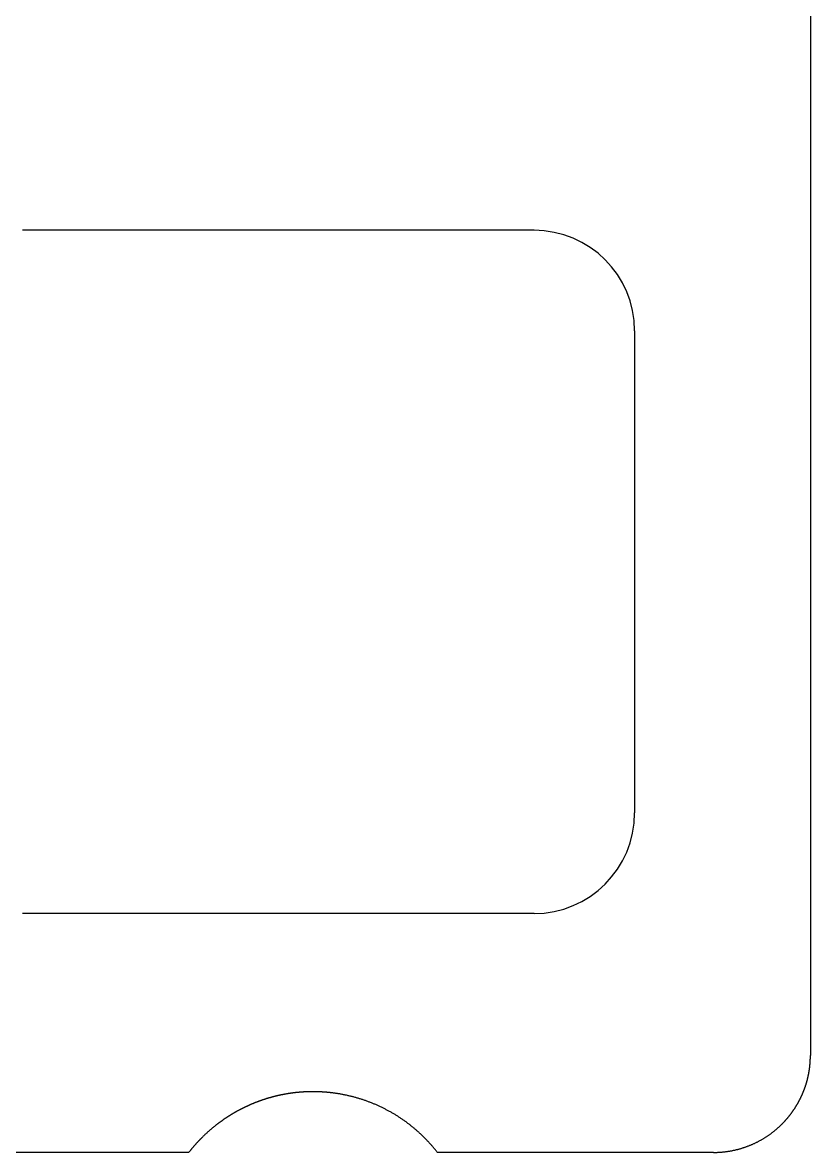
# Model space of a CAD drawing. Header units: millimetres. Extents: x -11 to 340, y -118 to 18.
# Drawn here: x 323.34 to 339.59, y -111.99 to -88.68 of the extents above; entities that cross this region are included whole.
import ezdxf

# ---------------------------------------------------------------- set-up
doc = ezdxf.new("R2010")
doc.units = ezdxf.units.MM
doc.header["$MEASUREMENT"] = 0
doc.layers.add('BLACK', color=7, linetype='CONTINUOUS')

msp = doc.modelspace()

# ---------------------------------------------------------------- linework, layer by layer
at = {"layer": 'BLACK', "linetype": 'Continuous'}
for p, q in [((339.58862, -45.435), (339.58862, -109.9925)), ((323.337501, -92.962502), (323.337501, -92.9625)), ((333.8875, -92.9625), (323.337501, -92.9625)), ((335.962501, -95.0375), (335.962501, -104.9875)), ((333.887501, -107.0625), (323.3375, -107.0625)), ((333.887501, -107.062501), (333.887501, -107.0625)), ((339.587462, -110.061192), (339.587667, -110.054823)), ((339.587667, -110.054823), (339.587853, -110.048448)), ((339.587853, -110.048448), (339.588018, -110.042073)), ((339.588018, -110.042073), (339.588163, -110.035693)), ((339.588163, -110.035693), (339.588288, -110.029314)), ((339.588288, -110.029314), (339.588393, -110.022929)), ((339.588393, -110.022929), (339.588478, -110.016544)), ((339.588478, -110.016544), (339.588544, -110.010155)), ((339.588544, -110.010155), (339.588589, -110.003765)), ((339.588589, -110.003765), (339.588614, -109.997371)), ((339.588614, -109.997371), (339.58862, -109.9925)), ((339.56686, -110.288553), (339.567778, -110.282298)), ((339.567778, -110.282298), (339.568676, -110.276037)), ((339.568676, -110.276037), (339.569555, -110.269775)), ((339.569555, -110.269775), (339.570414, -110.263506)), ((339.570414, -110.263506), (339.571253, -110.257237)), ((339.571253, -110.257237), (339.572073, -110.250961)), ((339.572073, -110.250961), (339.572873, -110.244684)), ((339.572873, -110.244684), (339.573653, -110.238401)), ((339.573653, -110.238401), (339.574414, -110.232116)), ((339.574414, -110.232116), (339.575155, -110.225826)), ((339.575155, -110.225826), (339.575876, -110.219535)), ((339.575876, -110.219535), (339.576577, -110.213238)), ((339.576577, -110.213238), (339.577259, -110.20694)), ((339.577259, -110.20694), (339.57792, -110.200636)), ((339.57792, -110.200636), (339.578562, -110.194331)), ((339.578562, -110.194331), (339.579185, -110.188021)), ((339.579185, -110.188021), (339.579787, -110.181709)), ((339.579787, -110.181709), (339.58037, -110.175392)), ((339.58037, -110.175392), (339.580932, -110.169074)), ((339.580932, -110.169074), (339.581475, -110.162751)), ((339.581475, -110.162751), (339.581999, -110.156427)), ((339.581999, -110.156427), (339.582502, -110.150097)), ((339.582502, -110.150097), (339.582985, -110.143767)), ((339.582985, -110.143767), (339.583449, -110.137431)), ((339.583449, -110.137431), (339.583893, -110.131095)), ((339.583893, -110.131095), (339.584317, -110.124753)), ((339.584317, -110.124753), (339.584721, -110.118411)), ((339.584721, -110.118411), (339.585105, -110.112063)), ((339.585105, -110.112063), (339.585469, -110.105715)), ((339.585469, -110.105715), (339.585814, -110.099362)), ((339.585814, -110.099362), (339.586138, -110.093009)), ((339.586138, -110.093009), (339.586443, -110.08665)), ((339.586443, -110.08665), (339.586728, -110.080291)), ((339.586728, -110.080291), (339.586993, -110.073926)), ((339.586993, -110.073926), (339.587237, -110.067562)), ((339.587237, -110.067562), (339.587462, -110.061192)), ((339.517489, -110.523049), (339.519147, -110.51697)), ((339.519147, -110.51697), (339.520786, -110.510883)), ((339.520786, -110.510883), (339.522405, -110.504792)), ((339.522405, -110.504792), (339.524006, -110.498695)), ((339.524006, -110.498695), (339.525587, -110.492594)), ((339.525587, -110.492594), (339.527149, -110.486485)), ((339.527149, -110.486485), (339.528691, -110.480374)), ((339.528691, -110.480374), (339.530215, -110.474256)), ((339.530215, -110.474256), (339.531718, -110.468134)), ((339.531718, -110.468134), (339.533203, -110.462005)), ((339.533203, -110.462005), (339.534668, -110.455874)), ((339.534668, -110.455874), (339.536114, -110.449735)), ((339.536114, -110.449735), (339.53754, -110.443594)), ((339.53754, -110.443594), (339.538947, -110.437445)), ((339.538947, -110.437445), (339.540334, -110.431294)), ((339.540334, -110.431294), (339.541703, -110.425136)), ((339.541703, -110.425136), (339.543051, -110.418975)), ((339.543051, -110.418975), (339.54438, -110.412808)), ((339.54438, -110.412808), (339.54569, -110.406638)), ((339.54569, -110.406638), (339.54698, -110.400461)), ((339.54698, -110.400461), (339.54825, -110.394281)), ((339.54825, -110.394281), (339.549502, -110.388095)), ((339.549502, -110.388095), (339.550733, -110.381907)), ((339.550733, -110.381907), (339.551945, -110.375712)), ((339.551945, -110.375712), (339.553138, -110.369515)), ((339.553138, -110.369515), (339.554311, -110.363311)), ((339.554311, -110.363311), (339.555464, -110.357105)), ((339.555464, -110.357105), (339.556598, -110.350893)), ((339.556598, -110.350893), (339.557713, -110.344679)), ((339.557713, -110.344679), (339.558808, -110.338458)), ((339.558808, -110.338458), (339.559882, -110.332235)), ((339.559882, -110.332235), (339.560938, -110.326006)), ((339.560938, -110.326006), (339.561974, -110.319775)), ((339.561974, -110.319775), (339.562991, -110.313537)), ((339.562991, -110.313537), (339.563987, -110.307298)), ((339.563987, -110.307298), (339.564964, -110.301053)), ((339.564964, -110.301053), (339.565922, -110.294806)), ((339.565922, -110.294806), (339.56686, -110.288553)), ((329.02605, -110.753815), (329.018019, -110.754571)), ((329.034084, -110.753078), (329.02605, -110.753815)), ((329.04212, -110.752362), (329.034084, -110.753078)), ((329.050159, -110.751666), (329.04212, -110.752362)), ((329.058198, -110.750989), (329.050159, -110.751666)), ((329.066241, -110.750333), (329.058198, -110.750989)), ((329.074285, -110.749696), (329.066241, -110.750333)), ((329.082332, -110.749079), (329.074285, -110.749696)), ((329.09038, -110.748482), (329.082332, -110.749079)), ((329.098431, -110.747905), (329.09038, -110.748482)), ((329.106482, -110.747348), (329.098431, -110.747905)), ((329.114536, -110.746811), (329.106482, -110.747348)), ((329.122591, -110.746294), (329.114536, -110.746811)), ((329.130649, -110.745797), (329.122591, -110.746294)), ((329.138707, -110.745319), (329.130649, -110.745797)), ((329.146767, -110.744862), (329.138707, -110.745319)), ((329.154828, -110.744425), (329.146767, -110.744862)), ((329.162892, -110.744007), (329.154828, -110.744425)), ((329.170956, -110.74361), (329.162892, -110.744007)), ((329.179022, -110.743232), (329.170956, -110.74361)), ((329.187089, -110.742875), (329.179022, -110.743232)), ((329.195157, -110.742537), (329.187089, -110.742875)), ((329.203226, -110.74222), (329.195157, -110.742537)), ((329.211297, -110.741922), (329.203226, -110.74222)), ((329.219368, -110.741644), (329.211297, -110.741922)), ((329.227441, -110.741387), (329.219368, -110.741644)), ((329.235514, -110.741149), (329.227441, -110.741387)), ((329.243589, -110.740931), (329.235514, -110.741149)), ((329.251664, -110.740734), (329.243589, -110.740931)), ((329.259741, -110.740556), (329.251664, -110.740734)), ((329.267817, -110.740398), (329.259741, -110.740556)), ((329.275895, -110.740261), (329.267817, -110.740398)), ((329.283972, -110.740143), (329.275895, -110.740261)), ((329.292051, -110.740045), (329.283972, -110.740143)), ((329.30013, -110.739968), (329.292051, -110.740045)), ((329.30821, -110.73991), (329.30013, -110.739968)), ((329.31629, -110.739872), (329.30821, -110.73991)), ((329.324371, -110.739854), (329.31629, -110.739872)), ((329.332451, -110.739857), (329.324371, -110.739854)), ((329.340532, -110.739879), (329.332451, -110.739857)), ((329.348613, -110.739921), (329.340532, -110.739879)), ((329.356695, -110.739984), (329.348613, -110.739921)), ((329.364776, -110.740066), (329.356695, -110.739984)), ((329.372857, -110.740168), (329.364776, -110.740066)), ((329.380938, -110.740291), (329.372857, -110.740168)), ((329.38902, -110.740433), (329.380938, -110.740291)), ((329.397101, -110.740595), (329.38902, -110.740433)), ((329.405182, -110.740778), (329.397101, -110.740595)), ((329.413262, -110.74098), (329.405182, -110.740778)), ((329.421343, -110.741202), (329.413262, -110.74098)), ((329.429423, -110.741445), (329.421343, -110.741202)), ((329.437503, -110.741707), (329.429423, -110.741445)), ((329.445582, -110.741989), (329.437503, -110.741707)), ((329.453661, -110.742292), (329.445582, -110.741989)), ((329.461738, -110.742614), (329.453661, -110.742292)), ((329.469816, -110.742956), (329.461738, -110.742614)), ((329.477892, -110.743319), (329.469816, -110.742956)), ((329.485969, -110.743701), (329.477892, -110.743319)), ((329.494044, -110.744103), (329.485969, -110.743701)), ((329.502118, -110.744526), (329.494044, -110.744103)), ((329.510191, -110.744968), (329.502118, -110.744526)), ((329.518264, -110.74543), (329.510191, -110.744968)), ((329.526335, -110.745912), (329.518264, -110.74543)), ((329.534406, -110.746415), (329.526335, -110.745912)), ((329.542475, -110.746937), (329.534406, -110.746415)), ((329.550543, -110.747479), (329.542475, -110.746937)), ((329.55861, -110.748041), (329.550543, -110.747479)), ((329.566675, -110.748623), (329.55861, -110.748041)), ((329.574739, -110.749225), (329.566675, -110.748623)), ((329.582802, -110.749847), (329.574739, -110.749225)), ((329.590863, -110.750489), (329.582802, -110.749847)), ((329.598923, -110.751151), (329.590863, -110.750489)), ((329.606981, -110.751833), (329.598923, -110.751151)), ((329.615038, -110.752534), (329.606981, -110.751833)), ((329.623093, -110.753256), (329.615038, -110.752534)), ((329.631146, -110.753998), (329.623093, -110.753256)), ((329.639197, -110.754759), (329.631146, -110.753998)), ((339.437938, -110.755468), (339.440336, -110.749635)), ((339.440336, -110.749635), (339.442715, -110.743796)), ((339.442715, -110.743796), (339.445077, -110.737949)), ((339.445077, -110.737949), (339.447418, -110.732095)), ((339.447418, -110.732095), (339.449742, -110.726233)), ((339.449742, -110.726233), (339.452046, -110.720366)), ((339.452046, -110.720366), (339.454333, -110.714489)), ((339.454333, -110.714489), (339.456599, -110.708608)), ((339.456599, -110.708608), (339.458848, -110.702718)), ((339.458848, -110.702718), (339.461078, -110.696822)), ((339.461078, -110.696822), (339.463289, -110.690918)), ((339.463289, -110.690918), (339.46548, -110.685009)), ((339.46548, -110.685009), (339.467654, -110.679092)), ((339.467654, -110.679092), (339.469808, -110.673169)), ((339.469808, -110.673169), (339.471944, -110.667238)), ((339.471944, -110.667238), (339.47406, -110.661303)), ((339.47406, -110.661303), (339.476158, -110.655358)), ((339.476158, -110.655358), (339.478236, -110.64941)), ((339.478236, -110.64941), (339.480296, -110.643453)), ((339.480296, -110.643453), (339.482337, -110.637491)), ((339.482337, -110.637491), (339.484359, -110.631521)), ((339.484359, -110.631521), (339.486361, -110.625547)), ((339.486361, -110.625547), (339.488346, -110.619565)), ((339.488346, -110.619565), (339.49031, -110.613578)), ((339.49031, -110.613578), (339.492256, -110.607583)), ((339.492256, -110.607583), (339.494182, -110.601584)), ((339.494182, -110.601584), (339.49609, -110.595577)), ((339.49609, -110.595577), (339.497979, -110.589566)), ((339.497979, -110.589566), (339.499848, -110.583547)), ((339.499848, -110.583547), (339.501698, -110.577524)), ((339.501698, -110.577524), (339.50353, -110.571493)), ((339.50353, -110.571493), (339.505341, -110.565459)), ((339.505341, -110.565459), (339.507135, -110.559416)), ((339.507135, -110.559416), (339.508908, -110.55337)), ((339.508908, -110.55337), (339.510663, -110.547316)), ((339.510663, -110.547316), (339.512398, -110.541259)), ((339.512398, -110.541259), (339.514114, -110.535194)), ((339.514114, -110.535194), (339.515811, -110.529125)), ((339.515811, -110.529125), (339.517489, -110.523049)), ((328.084771, -110.987021), (328.077354, -110.990111)), ((328.092193, -110.983949), (328.084771, -110.987021)), ((328.099624, -110.980896), (328.092193, -110.983949)), ((328.107061, -110.977862), (328.099624, -110.980896)), ((328.114508, -110.974846), (328.107061, -110.977862)), ((328.121959, -110.971849), (328.114508, -110.974846)), ((328.129421, -110.96887), (328.121959, -110.971849)), ((328.136887, -110.96591), (328.129421, -110.96887)), ((328.144363, -110.962968), (328.136887, -110.96591)), ((328.151844, -110.960046), (328.144363, -110.962968)), ((328.159334, -110.957141), (328.151844, -110.960046)), ((328.166829, -110.954256), (328.159334, -110.957141)), ((328.174334, -110.951389), (328.166829, -110.954256)), ((328.181844, -110.948542), (328.174334, -110.951389)), ((328.189362, -110.945712), (328.181844, -110.948542)), ((328.196886, -110.942902), (328.189362, -110.945712)), ((328.204419, -110.94011), (328.196886, -110.942902)), ((328.211956, -110.937337), (328.204419, -110.94011)), ((328.219503, -110.934582), (328.211956, -110.937337)), ((328.227054, -110.931847), (328.219503, -110.934582)), ((328.234615, -110.92913), (328.227054, -110.931847)), ((328.24218, -110.926433), (328.234615, -110.92913)), ((328.249754, -110.923753), (328.24218, -110.926433)), ((328.257332, -110.921094), (328.249754, -110.923753)), ((328.264919, -110.918452), (328.257332, -110.921094)), ((328.272511, -110.91583), (328.264919, -110.918452)), ((328.280112, -110.913226), (328.272511, -110.91583)), ((328.287717, -110.910642), (328.280112, -110.913226)), ((328.295331, -110.908076), (328.287717, -110.910642)), ((328.302949, -110.905529), (328.295331, -110.908076)), ((328.310576, -110.903001), (328.302949, -110.905529)), ((328.318207, -110.900492), (328.310576, -110.903001)), ((328.325846, -110.898002), (328.318207, -110.900492)), ((328.33349, -110.895531), (328.325846, -110.898002)), ((328.341142, -110.893079), (328.33349, -110.895531)), ((328.348798, -110.890646), (328.341142, -110.893079)), ((328.356463, -110.888232), (328.348798, -110.890646)), ((328.364131, -110.885838), (328.356463, -110.888232)), ((328.371808, -110.883461), (328.364131, -110.885838)), ((328.379489, -110.881105), (328.371808, -110.883461)), ((328.387178, -110.878767), (328.379489, -110.881105)), ((328.394871, -110.876449), (328.387178, -110.878767)), ((328.402573, -110.874149), (328.394871, -110.876449)), ((328.410278, -110.871869), (328.402573, -110.874149)), ((328.41799, -110.869607), (328.410278, -110.871869)), ((328.425707, -110.867365), (328.41799, -110.869607)), ((328.433432, -110.865142), (328.425707, -110.867365)), ((328.44116, -110.862938), (328.433432, -110.865142)), ((328.448896, -110.860753), (328.44116, -110.862938)), ((328.456636, -110.858588), (328.448896, -110.860753)), ((328.464383, -110.856441), (328.456636, -110.858588)), ((328.472134, -110.854315), (328.464383, -110.856441)), ((328.479893, -110.852206), (328.472134, -110.854315)), ((328.487655, -110.850118), (328.479893, -110.852206)), ((328.495425, -110.848048), (328.487655, -110.850118)), ((328.503198, -110.845998), (328.495425, -110.848048)), ((328.510978, -110.843967), (328.503198, -110.845998)), ((328.518762, -110.841956), (328.510978, -110.843967)), ((328.526553, -110.839963), (328.518762, -110.841956)), ((328.534348, -110.837991), (328.526553, -110.839963)), ((328.542149, -110.836037), (328.534348, -110.837991)), ((328.549954, -110.834103), (328.542149, -110.836037)), ((328.557766, -110.832187), (328.549954, -110.834103)), ((328.565581, -110.830292), (328.557766, -110.832187)), ((328.573403, -110.828416), (328.565581, -110.830292)), ((328.581228, -110.826559), (328.573403, -110.828416)), ((328.58906, -110.824721), (328.581228, -110.826559)), ((328.596895, -110.822903), (328.58906, -110.824721)), ((328.604737, -110.821104), (328.596895, -110.822903)), ((328.612582, -110.819325), (328.604737, -110.821104)), ((328.620433, -110.817565), (328.612582, -110.819325)), ((328.628287, -110.815825), (328.620433, -110.817565)), ((328.636148, -110.814104), (328.628287, -110.815825)), ((328.644011, -110.812403), (328.636148, -110.814104)), ((328.651881, -110.81072), (328.644011, -110.812403)), ((328.659754, -110.809058), (328.651881, -110.81072)), ((328.667633, -110.807415), (328.659754, -110.809058)), ((328.675515, -110.805792), (328.667633, -110.807415)), ((328.683403, -110.804187), (328.675515, -110.805792)), ((328.691293, -110.802603), (328.683403, -110.804187)), ((328.69919, -110.801038), (328.691293, -110.802603)), ((328.707089, -110.799493), (328.69919, -110.801038)), ((328.714994, -110.797967), (328.707089, -110.799493)), ((328.722902, -110.796461), (328.714994, -110.797967)), ((328.730815, -110.794974), (328.722902, -110.796461)), ((328.738731, -110.793507), (328.730815, -110.794974)), ((328.746653, -110.792059), (328.738731, -110.793507)), ((328.754577, -110.790632), (328.746653, -110.792059)), ((328.762506, -110.789223), (328.754577, -110.790632)), ((328.770438, -110.787835), (328.762506, -110.789223)), ((328.778375, -110.786466), (328.770438, -110.787835)), ((328.786315, -110.785117), (328.778375, -110.786466)), ((328.794259, -110.783787), (328.786315, -110.785117)), ((328.802206, -110.782477), (328.794259, -110.783787)), ((328.810158, -110.781186), (328.802206, -110.782477)), ((328.818113, -110.779916), (328.810158, -110.781186)), ((328.826072, -110.778665), (328.818113, -110.779916)), ((328.834033, -110.777434), (328.826072, -110.778665)), ((328.841999, -110.776222), (328.834033, -110.777434)), ((328.849968, -110.77503), (328.841999, -110.776222)), ((328.857941, -110.773858), (328.849968, -110.77503)), ((328.865916, -110.772706), (328.857941, -110.773858)), ((328.873895, -110.771573), (328.865916, -110.772706)), ((328.881877, -110.77046), (328.873895, -110.771573)), ((328.889863, -110.769367), (328.881877, -110.77046)), ((328.89785, -110.768294), (328.889863, -110.769367)), ((328.905843, -110.76724), (328.89785, -110.768294)), ((328.913837, -110.766207), (328.905843, -110.76724)), ((328.921835, -110.765193), (328.913837, -110.766207)), ((328.929834, -110.764198), (328.921835, -110.765193)), ((328.937838, -110.763224), (328.929834, -110.764198)), ((328.945844, -110.762269), (328.937838, -110.763224)), ((328.953854, -110.761335), (328.945844, -110.762269)), ((328.961865, -110.76042), (328.953854, -110.761335)), ((328.96988, -110.759525), (328.961865, -110.76042)), ((328.977896, -110.758649), (328.96988, -110.759525)), ((328.985916, -110.757794), (328.977896, -110.758649)), ((328.993937, -110.756958), (328.985916, -110.757794)), ((329.001962, -110.756143), (328.993937, -110.756958)), ((329.009989, -110.755347), (329.001962, -110.756143)), ((329.018019, -110.754571), (329.009989, -110.755347)), ((329.647247, -110.75554), (329.639197, -110.754759)), ((329.655294, -110.756342), (329.647247, -110.75554)), ((329.66334, -110.757163), (329.655294, -110.756342)), ((329.671384, -110.758004), (329.66334, -110.757163)), ((329.679425, -110.758865), (329.671384, -110.758004)), ((329.687465, -110.759746), (329.679425, -110.758865)), ((329.695502, -110.760647), (329.687465, -110.759746)), ((329.703537, -110.761568), (329.695502, -110.760647)), ((329.711569, -110.762508), (329.703537, -110.761568)), ((329.7196, -110.763469), (329.711569, -110.762508)), ((329.735653, -110.765449), (329.7196, -110.763469)), ((329.751696, -110.767509), (329.735653, -110.765449)), ((329.767729, -110.769648), (329.751696, -110.767509)), ((329.783751, -110.771866), (329.767729, -110.769648)), ((329.799762, -110.774163), (329.783751, -110.771866)), ((329.81576, -110.77654), (329.799762, -110.774163)), ((329.831746, -110.778995), (329.81576, -110.77654)), ((329.84772, -110.78153), (329.831746, -110.778995)), ((329.86368, -110.784144), (329.84772, -110.78153)), ((329.879627, -110.786836), (329.86368, -110.784144)), ((329.89556, -110.789607), (329.879627, -110.786836)), ((329.911478, -110.792457), (329.89556, -110.789607)), ((329.927382, -110.795385), (329.911478, -110.792457)), ((329.94327, -110.798392), (329.927382, -110.795385)), ((329.959142, -110.801477), (329.94327, -110.798392)), ((329.974998, -110.804641), (329.959142, -110.801477)), ((329.990838, -110.807883), (329.974998, -110.804641)), ((330.00666, -110.811203), (329.990838, -110.807883)), ((330.022465, -110.814601), (330.00666, -110.811203)), ((330.038252, -110.818077), (330.022465, -110.814601)), ((330.05402, -110.821631), (330.038252, -110.818077)), ((330.06977, -110.825262), (330.05402, -110.821631)), ((330.085501, -110.828972), (330.06977, -110.825262)), ((330.101211, -110.832758), (330.085501, -110.828972)), ((330.116902, -110.836623), (330.101211, -110.832758)), ((330.132573, -110.840564), (330.116902, -110.836623)), ((330.148222, -110.844583), (330.132573, -110.840564)), ((330.16385, -110.848679), (330.148222, -110.844583)), ((330.179456, -110.852852), (330.16385, -110.848679)), ((330.19504, -110.857102), (330.179456, -110.852852)), ((330.210602, -110.861428), (330.19504, -110.857102)), ((330.226141, -110.865831), (330.210602, -110.861428)), ((330.241656, -110.870311), (330.226141, -110.865831)), ((330.257147, -110.874867), (330.241656, -110.870311)), ((330.272614, -110.879499), (330.257147, -110.874867)), ((330.288057, -110.884207), (330.272614, -110.879499)), ((330.303474, -110.888992), (330.288057, -110.884207)), ((330.318866, -110.893852), (330.303474, -110.888992)), ((330.334233, -110.898788), (330.318866, -110.893852)), ((330.349573, -110.903799), (330.334233, -110.898788)), ((330.364886, -110.908886), (330.349573, -110.903799)), ((330.380172, -110.914048), (330.364886, -110.908886)), ((330.395431, -110.919285), (330.380172, -110.914048)), ((330.410662, -110.924598), (330.395431, -110.919285)), ((330.425865, -110.929985), (330.410662, -110.924598)), ((330.44104, -110.935447), (330.425865, -110.929985)), ((330.456185, -110.940983), (330.44104, -110.935447)), ((330.471301, -110.946594), (330.456185, -110.940983)), ((330.486388, -110.952279), (330.471301, -110.946594)), ((330.501444, -110.958038), (330.486388, -110.952279)), ((330.51647, -110.963872), (330.501444, -110.958038)), ((330.531464, -110.969779), (330.51647, -110.963872)), ((330.546428, -110.975759), (330.531464, -110.969779)), ((330.56136, -110.981813), (330.546428, -110.975759)), ((330.576261, -110.987941), (330.56136, -110.981813)), ((339.323859, -110.987638), (339.327, -110.982152)), ((339.327, -110.982152), (339.330125, -110.976655)), ((339.330125, -110.976655), (339.333231, -110.971151)), ((339.333231, -110.971151), (339.33632, -110.965635)), ((339.33632, -110.965635), (339.339391, -110.960112)), ((339.339391, -110.960112), (339.342444, -110.954578)), ((339.342444, -110.954578), (339.345479, -110.949036)), ((339.345479, -110.949036), (339.348498, -110.943483)), ((339.348498, -110.943483), (339.351497, -110.937923)), ((339.351497, -110.937923), (339.35448, -110.932352)), ((339.35448, -110.932352), (339.357444, -110.926773)), ((339.357444, -110.926773), (339.36039, -110.921185)), ((339.36039, -110.921185), (339.363318, -110.915588)), ((339.363318, -110.915588), (339.366229, -110.909982)), ((339.366229, -110.909982), (339.369122, -110.904368)), ((339.369122, -110.904368), (339.371997, -110.898743)), ((339.371997, -110.898743), (339.374853, -110.893112)), ((339.374853, -110.893112), (339.377692, -110.88747)), ((339.377692, -110.88747), (339.380512, -110.881822)), ((339.380512, -110.881822), (339.383314, -110.876163)), ((339.383314, -110.876163), (339.386098, -110.870497)), ((339.386098, -110.870497), (339.388865, -110.864821)), ((339.388865, -110.864821), (339.391612, -110.859139)), ((339.391612, -110.859139), (339.394342, -110.853446)), ((339.394342, -110.853446), (339.397053, -110.847747)), ((339.397053, -110.847747), (339.399747, -110.842038)), ((339.399747, -110.842038), (339.402421, -110.836323)), ((339.402421, -110.836323), (339.405078, -110.830598)), ((339.405078, -110.830598), (339.407716, -110.824866)), ((339.407716, -110.824866), (339.410336, -110.819125)), ((339.410336, -110.819125), (339.412938, -110.813377)), ((339.412938, -110.813377), (339.415521, -110.80762)), ((339.415521, -110.80762), (339.418086, -110.801857)), ((339.418086, -110.801857), (339.420632, -110.796084)), ((339.420632, -110.796084), (339.42316, -110.790305)), ((339.42316, -110.790305), (339.42567, -110.784517)), ((339.42567, -110.784517), (339.42816, -110.778723)), ((339.42816, -110.778723), (339.430633, -110.77292)), ((339.430633, -110.77292), (339.433086, -110.767111)), ((339.433086, -110.767111), (339.435522, -110.761292)), ((339.435522, -110.761292), (339.437938, -110.755468)), ((327.633633, -111.217342), (327.626756, -111.221572)), ((327.640522, -111.213128), (327.633633, -111.217342)), ((327.647417, -111.208933), (327.640522, -111.213128)), ((327.654324, -111.204755), (327.647417, -111.208933)), ((327.661239, -111.200596), (327.654324, -111.204755)), ((327.668164, -111.196453), (327.661239, -111.200596)), ((327.675097, -111.192329), (327.668164, -111.196453)), ((327.682042, -111.188222), (327.675097, -111.192329)), ((327.688993, -111.184133), (327.682042, -111.188222)), ((327.695956, -111.180062), (327.688993, -111.184133)), ((327.702926, -111.176009), (327.695956, -111.180062)), ((327.709907, -111.171973), (327.702926, -111.176009)), ((327.716895, -111.167956), (327.709907, -111.171973)), ((327.723894, -111.163956), (327.716895, -111.167956)), ((327.730901, -111.159974), (327.723894, -111.163956)), ((327.737918, -111.15601), (327.730901, -111.159974)), ((327.744942, -111.152064), (327.737918, -111.15601)), ((327.751978, -111.148135), (327.744942, -111.152064)), ((327.75902, -111.144226), (327.751978, -111.148135)), ((327.766074, -111.140333), (327.75902, -111.144226)), ((327.773134, -111.136459), (327.766074, -111.140333)), ((327.780205, -111.132602), (327.773134, -111.136459)), ((327.787283, -111.128764), (327.780205, -111.132602)), ((327.794372, -111.124943), (327.787283, -111.128764)), ((327.801467, -111.121141), (327.794372, -111.124943)), ((327.808574, -111.117356), (327.801467, -111.121141)), ((327.815687, -111.11359), (327.808574, -111.117356)), ((327.822811, -111.10984), (327.815687, -111.11359)), ((327.829941, -111.106111), (327.822811, -111.10984)), ((327.837082, -111.102398), (327.829941, -111.106111)), ((327.84423, -111.098704), (327.837082, -111.102398)), ((327.851388, -111.095027), (327.84423, -111.098704)), ((327.858553, -111.09137), (327.851388, -111.095027)), ((327.865729, -111.087729), (327.858553, -111.09137)), ((327.87291, -111.084108), (327.865729, -111.087729)), ((327.880103, -111.080503), (327.87291, -111.084108)), ((327.887301, -111.076918), (327.880103, -111.080503)), ((327.894511, -111.07335), (327.887301, -111.076918)), ((327.901726, -111.069802), (327.894511, -111.07335)), ((327.908952, -111.06627), (327.901726, -111.069802)), ((327.916184, -111.062758), (327.908952, -111.06627)), ((327.923427, -111.059263), (327.916184, -111.062758)), ((327.930676, -111.055787), (327.923427, -111.059263)), ((327.937935, -111.052328), (327.930676, -111.055787)), ((327.9452, -111.048889), (327.937935, -111.052328)), ((327.952475, -111.045467), (327.9452, -111.048889)), ((327.959757, -111.042064), (327.952475, -111.045467)), ((327.967048, -111.038679), (327.959757, -111.042064)), ((327.974346, -111.035313), (327.967048, -111.038679)), ((327.981653, -111.031964), (327.974346, -111.035313)), ((327.988967, -111.028634), (327.981653, -111.031964)), ((327.996291, -111.025322), (327.988967, -111.028634)), ((328.00362, -111.022029), (327.996291, -111.025322)), ((328.01096, -111.018754), (328.00362, -111.022029)), ((328.018305, -111.015498), (328.01096, -111.018754)), ((328.02566, -111.01226), (328.018305, -111.015498)), ((328.033021, -111.009041), (328.02566, -111.01226)), ((328.040392, -111.005839), (328.033021, -111.009041)), ((328.047768, -111.002657), (328.040392, -111.005839)), ((328.055154, -110.999492), (328.047768, -111.002657)), ((328.062546, -110.996347), (328.055154, -110.999492)), ((328.069947, -110.993219), (328.062546, -110.996347)), ((328.077354, -110.990111), (328.069947, -110.993219)), ((330.591128, -110.994142), (330.576261, -110.987941)), ((330.605964, -111.000415), (330.591128, -110.994142)), ((330.620766, -111.006762), (330.605964, -111.000415)), ((330.635534, -111.013181), (330.620766, -111.006762)), ((330.650269, -111.019673), (330.635534, -111.013181)), ((330.66497, -111.026237), (330.650269, -111.019673)), ((330.679637, -111.032873), (330.66497, -111.026237)), ((330.694269, -111.039581), (330.679637, -111.032873)), ((330.708865, -111.046362), (330.694269, -111.039581)), ((330.723426, -111.053213), (330.708865, -111.046362)), ((330.737951, -111.060137), (330.723426, -111.053213)), ((330.75244, -111.067131), (330.737951, -111.060137)), ((330.766893, -111.074197), (330.75244, -111.067131)), ((330.781309, -111.081334), (330.766893, -111.074197)), ((330.795687, -111.088542), (330.781309, -111.081334)), ((330.810029, -111.09582), (330.795687, -111.088542)), ((330.824332, -111.103169), (330.810029, -111.09582)), ((330.838597, -111.110588), (330.824332, -111.103169)), ((330.852824, -111.118077), (330.838597, -111.110588)), ((330.867012, -111.125637), (330.852824, -111.118077)), ((330.881161, -111.133266), (330.867012, -111.125637)), ((330.89527, -111.140964), (330.881161, -111.133266)), ((330.90934, -111.148732), (330.89527, -111.140964)), ((330.92337, -111.15657), (330.90934, -111.148732)), ((330.937359, -111.164476), (330.92337, -111.15657)), ((330.951308, -111.172451), (330.937359, -111.164476)), ((330.965216, -111.180495), (330.951308, -111.172451)), ((330.979083, -111.188608), (330.965216, -111.180495)), ((330.992908, -111.196788), (330.979083, -111.188608)), ((331.006692, -111.205037), (330.992908, -111.196788)), ((331.020433, -111.213354), (331.006692, -111.205037)), ((331.034132, -111.221739), (331.020433, -111.213354)), ((339.164816, -111.223744), (339.168714, -111.218744)), ((339.168714, -111.218744), (339.172596, -111.213733)), ((339.172596, -111.213733), (339.176462, -111.20871)), ((339.176462, -111.20871), (339.180311, -111.203675)), ((339.180311, -111.203675), (339.184145, -111.198628)), ((339.184145, -111.198628), (339.187963, -111.193569)), ((339.187963, -111.193569), (339.191765, -111.188498)), ((339.191765, -111.188498), (339.19555, -111.183416)), ((339.19555, -111.183416), (339.199319, -111.178322)), ((339.199319, -111.178322), (339.203071, -111.173216)), ((339.203071, -111.173216), (339.206808, -111.168099)), ((339.206808, -111.168099), (339.210528, -111.16297)), ((339.210528, -111.16297), (339.214232, -111.15783)), ((339.214232, -111.15783), (339.217919, -111.152679)), ((339.217919, -111.152679), (339.22159, -111.147515)), ((339.22159, -111.147515), (339.225243, -111.142342)), ((339.225243, -111.142342), (339.228881, -111.137156)), ((339.228881, -111.137156), (339.232502, -111.13196)), ((339.232502, -111.13196), (339.236107, -111.126752)), ((339.236107, -111.126752), (339.239694, -111.121533)), ((339.239694, -111.121533), (339.243265, -111.116303)), ((339.243265, -111.116303), (339.246819, -111.111063)), ((339.246819, -111.111063), (339.250357, -111.105811)), ((339.250357, -111.105811), (339.253877, -111.100549)), ((339.253877, -111.100549), (339.257381, -111.095275)), ((339.257381, -111.095275), (339.260867, -111.089992)), ((339.260867, -111.089992), (339.264338, -111.084697)), ((339.264338, -111.084697), (339.26779, -111.079393)), ((339.26779, -111.079393), (339.271226, -111.074076)), ((339.271226, -111.074076), (339.274645, -111.068751)), ((339.274645, -111.068751), (339.278047, -111.063414)), ((339.278047, -111.063414), (339.281431, -111.058067)), ((339.281431, -111.058067), (339.284799, -111.052709)), ((339.284799, -111.052709), (339.288149, -111.047342)), ((339.288149, -111.047342), (339.291482, -111.041964)), ((339.291482, -111.041964), (339.294798, -111.036577)), ((339.294798, -111.036577), (339.298097, -111.031178)), ((339.298097, -111.031178), (339.301378, -111.025771)), ((339.301378, -111.025771), (339.304642, -111.020352)), ((339.304642, -111.020352), (339.307888, -111.014925)), ((339.307888, -111.014925), (339.311118, -111.009486)), ((339.311118, -111.009486), (339.314329, -111.004039)), ((339.314329, -111.004039), (339.317523, -110.998581)), ((339.317523, -110.998581), (339.3207, -110.993115)), ((339.3207, -110.993115), (339.323859, -110.987638)), ((327.306899, -111.446258), (327.294304, -111.456325)), ((327.319543, -111.436254), (327.306899, -111.446258)), ((327.332237, -111.426313), (327.319543, -111.436254)), ((327.340279, -111.420067), (327.332237, -111.426313)), ((327.346729, -111.415086), (327.340279, -111.420067)), ((327.353188, -111.410123), (327.346729, -111.415086)), ((327.359659, -111.405176), (327.353188, -111.410123)), ((327.366139, -111.400248), (327.359659, -111.405176)), ((327.372631, -111.395335), (327.366139, -111.400248)), ((327.379131, -111.390442), (327.372631, -111.395335)), ((327.385644, -111.385564), (327.379131, -111.390442)), ((327.392165, -111.380705), (327.385644, -111.385564)), ((327.398698, -111.375861), (327.392165, -111.380705)), ((327.405239, -111.371037), (327.398698, -111.375861)), ((327.411793, -111.366228), (327.405239, -111.371037)), ((327.418355, -111.361438), (327.411793, -111.366228)), ((327.424929, -111.356664), (327.418355, -111.361438)), ((327.431512, -111.351908), (327.424929, -111.356664)), ((327.438106, -111.347169), (327.431512, -111.351908)), ((327.444709, -111.342448), (327.438106, -111.347169)), ((327.451324, -111.337744), (327.444709, -111.342448)), ((327.457947, -111.333058), (327.451324, -111.337744)), ((327.464582, -111.328388), (327.457947, -111.333058)), ((327.471225, -111.323736), (327.464582, -111.328388)), ((327.47788, -111.319101), (327.471225, -111.323736)), ((327.484543, -111.314485), (327.47788, -111.319101)), ((327.491218, -111.309885), (327.484543, -111.314485)), ((327.497901, -111.305303), (327.491218, -111.309885)), ((327.504596, -111.300738), (327.497901, -111.305303)), ((327.511299, -111.296191), (327.504596, -111.300738)), ((327.518014, -111.291661), (327.511299, -111.296191)), ((327.524736, -111.287149), (327.518014, -111.291661)), ((327.531471, -111.282654), (327.524736, -111.287149)), ((327.538213, -111.278177), (327.531471, -111.282654)), ((327.544967, -111.273717), (327.538213, -111.278177)), ((327.551729, -111.269275), (327.544967, -111.273717)), ((327.558502, -111.26485), (327.551729, -111.269275)), ((327.565283, -111.260444), (327.558502, -111.26485)), ((327.572076, -111.256054), (327.565283, -111.260444)), ((327.578877, -111.251682), (327.572076, -111.256054)), ((327.585689, -111.247327), (327.578877, -111.251682)), ((327.592508, -111.242991), (327.585689, -111.247327)), ((327.59934, -111.238672), (327.592508, -111.242991)), ((327.606179, -111.234371), (327.59934, -111.238672)), ((327.613029, -111.230086), (327.606179, -111.234371)), ((327.619887, -111.225821), (327.613029, -111.230086)), ((327.626756, -111.221572), (327.619887, -111.225821)), ((331.047789, -111.230192), (331.034132, -111.221739)), ((331.061402, -111.238712), (331.047789, -111.230192)), ((331.074973, -111.247299), (331.061402, -111.238712)), ((331.088499, -111.255953), (331.074973, -111.247299)), ((331.101982, -111.264674), (331.088499, -111.255953)), ((331.115421, -111.273462), (331.101982, -111.264674)), ((331.128816, -111.282317), (331.115421, -111.273462)), ((331.142166, -111.291238), (331.128816, -111.282317)), ((331.155472, -111.300225), (331.142166, -111.291238)), ((331.168732, -111.309278), (331.155472, -111.300225)), ((331.181947, -111.318397), (331.168732, -111.309278)), ((331.195116, -111.327582), (331.181947, -111.318397)), ((331.208239, -111.336832), (331.195116, -111.327582)), ((331.221317, -111.346147), (331.208239, -111.336832)), ((331.234348, -111.355528), (331.221317, -111.346147)), ((331.247332, -111.364974), (331.234348, -111.355528)), ((331.26027, -111.374484), (331.247332, -111.364974)), ((331.27316, -111.384059), (331.26027, -111.374484)), ((331.286003, -111.393699), (331.27316, -111.384059)), ((331.298799, -111.403402), (331.286003, -111.393699)), ((331.311546, -111.41317), (331.298799, -111.403402)), ((331.324246, -111.423002), (331.311546, -111.41317)), ((331.336897, -111.432897), (331.324246, -111.423002)), ((331.3495, -111.442856), (331.336897, -111.432897)), ((331.362054, -111.452879), (331.3495, -111.442856)), ((331.37456, -111.462965), (331.362054, -111.452879)), ((338.945906, -111.46145), (338.955195, -111.452808)), ((338.955195, -111.452808), (338.96443, -111.444108)), ((338.96443, -111.444108), (338.97361, -111.435349)), ((338.97361, -111.435349), (338.982735, -111.426532)), ((338.982735, -111.426532), (338.991804, -111.417658)), ((338.991804, -111.417658), (339.000817, -111.408727)), ((339.000817, -111.408727), (339.005302, -111.40424)), ((339.005302, -111.40424), (339.009774, -111.399739)), ((339.009774, -111.399739), (339.014231, -111.395224)), ((339.014231, -111.395224), (339.018674, -111.390695)), ((339.018674, -111.390695), (339.023102, -111.386152)), ((339.023102, -111.386152), (339.027516, -111.381595)), ((339.027516, -111.381595), (339.031916, -111.377024)), ((339.031916, -111.377024), (339.036301, -111.37244)), ((339.036301, -111.37244), (339.040672, -111.367841)), ((339.040672, -111.367841), (339.045028, -111.363229)), ((339.045028, -111.363229), (339.04937, -111.358603)), ((339.04937, -111.358603), (339.053697, -111.353963)), ((339.053697, -111.353963), (339.058009, -111.349311)), ((339.058009, -111.349311), (339.062307, -111.344644)), ((339.062307, -111.344644), (339.066589, -111.339964)), ((339.066589, -111.339964), (339.070857, -111.33527)), ((339.070857, -111.33527), (339.07511, -111.330564)), ((339.07511, -111.330564), (339.079349, -111.325844)), ((339.079349, -111.325844), (339.083572, -111.32111)), ((339.083572, -111.32111), (339.08778, -111.316364)), ((339.08778, -111.316364), (339.091973, -111.311604)), ((339.091973, -111.311604), (339.096151, -111.306831)), ((339.096151, -111.306831), (339.100313, -111.302046)), ((339.100313, -111.302046), (339.104461, -111.297247)), ((339.104461, -111.297247), (339.108593, -111.292435)), ((339.108593, -111.292435), (339.11271, -111.28761)), ((339.11271, -111.28761), (339.116811, -111.282773)), ((339.116811, -111.282773), (339.120897, -111.277923)), ((339.120897, -111.277923), (339.124968, -111.27306)), ((339.124968, -111.27306), (339.129023, -111.268184)), ((339.129023, -111.268184), (339.133063, -111.263296)), ((339.133063, -111.263296), (339.137087, -111.258395)), ((339.137087, -111.258395), (339.141095, -111.253482)), ((339.141095, -111.253482), (339.145088, -111.248556)), ((339.145088, -111.248556), (339.149065, -111.243619)), ((339.149065, -111.243619), (339.153027, -111.238668)), ((339.153027, -111.238668), (339.156972, -111.233706)), ((339.156972, -111.233706), (339.160902, -111.22873)), ((339.160902, -111.22873), (339.164816, -111.223744)), ((327.041845, -111.681744), (327.030421, -111.693123)), ((327.053326, -111.670421), (327.041845, -111.681744)), ((327.064862, -111.659155), (327.053326, -111.670421)), ((327.076454, -111.647947), (327.064862, -111.659155)), ((327.088101, -111.636797), (327.076454, -111.647947)), ((327.099804, -111.625704), (327.088101, -111.636797)), ((327.111561, -111.61467), (327.099804, -111.625704)), ((327.123373, -111.603694), (327.111561, -111.61467)), ((327.135239, -111.592777), (327.123373, -111.603694)), ((327.14716, -111.581919), (327.135239, -111.592777)), ((327.159133, -111.571121), (327.14716, -111.581919)), ((327.171161, -111.560382), (327.159133, -111.571121)), ((327.183241, -111.549703), (327.171161, -111.560382)), ((327.195374, -111.539083), (327.183241, -111.549703)), ((327.20756, -111.528525), (327.195374, -111.539083)), ((327.219798, -111.518027), (327.20756, -111.528525)), ((327.232087, -111.507589), (327.219798, -111.518027)), ((327.244429, -111.497213), (327.232087, -111.507589)), ((327.256821, -111.486898), (327.244429, -111.497213)), ((327.269265, -111.476645), (327.256821, -111.486898)), ((327.281759, -111.466454), (327.269265, -111.476645)), ((327.294304, -111.456325), (327.281759, -111.466454)), ((331.387016, -111.473113), (331.37456, -111.462965)), ((331.399422, -111.483325), (331.387016, -111.473113)), ((331.411779, -111.493599), (331.399422, -111.483325)), ((331.424087, -111.503936), (331.411779, -111.493599)), ((331.436344, -111.514336), (331.424087, -111.503936)), ((331.448551, -111.524797), (331.436344, -111.514336)), ((331.460707, -111.535321), (331.448551, -111.524797)), ((331.472813, -111.545906), (331.460707, -111.535321)), ((331.484868, -111.556554), (331.472813, -111.545906)), ((331.496872, -111.567262), (331.484868, -111.556554)), ((331.508825, -111.578033), (331.496872, -111.567262)), ((331.520726, -111.588864), (331.508825, -111.578033)), ((331.532575, -111.599757), (331.520726, -111.588864)), ((331.544373, -111.61071), (331.532575, -111.599757)), ((331.556118, -111.621724), (331.544373, -111.61071)), ((331.567812, -111.632799), (331.556118, -111.621724)), ((331.579453, -111.643935), (331.567812, -111.632799)), ((331.591041, -111.65513), (331.579453, -111.643935)), ((331.602576, -111.666386), (331.591041, -111.65513)), ((331.614059, -111.677702), (331.602576, -111.666386)), ((331.625488, -111.689077), (331.614059, -111.677702)), ((338.644093, -111.691636), (338.654811, -111.684917)), ((338.654811, -111.684917), (338.665488, -111.67813)), ((338.665488, -111.67813), (338.676123, -111.671274)), ((338.676123, -111.671274), (338.686716, -111.66435)), ((338.686716, -111.66435), (338.697267, -111.657358)), ((338.697267, -111.657358), (338.707774, -111.650299)), ((338.707774, -111.650299), (338.718238, -111.643173)), ((338.718238, -111.643173), (338.728659, -111.63598)), ((338.728659, -111.63598), (338.739035, -111.62872)), ((338.739035, -111.62872), (338.749366, -111.621394)), ((338.749366, -111.621394), (338.759652, -111.614002)), ((338.759652, -111.614002), (338.769892, -111.606544)), ((338.769892, -111.606544), (338.780087, -111.599021)), ((338.780087, -111.599021), (338.790234, -111.591433)), ((338.790234, -111.591433), (338.800335, -111.58378)), ((338.800335, -111.58378), (338.810388, -111.576062)), ((338.810388, -111.576062), (338.820394, -111.568281)), ((338.820394, -111.568281), (338.830351, -111.560436)), ((338.830351, -111.560436), (338.840259, -111.552528)), ((338.840259, -111.552528), (338.850118, -111.544556)), ((338.850118, -111.544556), (338.859927, -111.536522)), ((338.859927, -111.536522), (338.869687, -111.528425)), ((338.869687, -111.528425), (338.879396, -111.520266)), ((338.879396, -111.520266), (338.889053, -111.512046)), ((338.889053, -111.512046), (338.89866, -111.503764)), ((338.89866, -111.503764), (338.908214, -111.495422)), ((338.908214, -111.495422), (338.917717, -111.487019)), ((338.917717, -111.487019), (338.927167, -111.478555)), ((338.927167, -111.478555), (338.936563, -111.470032)), ((338.936563, -111.470032), (338.945906, -111.46145)), ((326.824426, -111.919756), (326.819298, -111.925977)), ((326.829569, -111.913546), (326.824426, -111.919756)), ((326.834728, -111.907351), (326.829569, -111.913546)), ((326.839903, -111.901167), (326.834728, -111.907351)), ((326.845092, -111.894997), (326.839903, -111.901167)), ((326.850298, -111.888839), (326.845092, -111.894997)), ((326.855518, -111.882695), (326.850298, -111.888839)), ((326.860753, -111.876563), (326.855518, -111.882695)), ((326.866004, -111.870445), (326.860753, -111.876563)), ((326.87127, -111.864339), (326.866004, -111.870445)), ((326.87655, -111.858247), (326.87127, -111.864339)), ((326.881847, -111.852167), (326.87655, -111.858247)), ((326.887158, -111.846101), (326.881847, -111.852167)), ((326.892484, -111.840048), (326.887158, -111.846101)), ((326.897825, -111.834009), (326.892484, -111.840048)), ((326.903181, -111.827982), (326.897825, -111.834009)), ((326.908552, -111.821969), (326.903181, -111.827982)), ((326.913938, -111.815969), (326.908552, -111.821969)), ((326.919338, -111.809983), (326.913938, -111.815969)), ((326.924754, -111.80401), (326.919338, -111.809983)), ((326.930184, -111.798051), (326.924754, -111.80401)), ((326.935629, -111.792104), (326.930184, -111.798051)), ((326.941089, -111.786172), (326.935629, -111.792104)), ((326.946564, -111.780253), (326.941089, -111.786172)), ((326.952053, -111.774348), (326.946564, -111.780253)), ((326.957557, -111.768456), (326.952053, -111.774348)), ((326.963075, -111.762578), (326.957557, -111.768456)), ((326.968608, -111.756714), (326.963075, -111.762578)), ((326.974155, -111.750864), (326.968608, -111.756714)), ((326.979717, -111.745027), (326.974155, -111.750864)), ((326.985294, -111.739204), (326.979717, -111.745027)), ((326.990885, -111.733395), (326.985294, -111.739204)), ((326.99649, -111.7276), (326.990885, -111.733395)), ((327.002109, -111.721819), (326.99649, -111.7276)), ((327.007743, -111.716052), (327.002109, -111.721819)), ((327.013391, -111.710298), (327.007743, -111.716052)), ((327.019054, -111.704559), (327.013391, -111.710298)), ((327.024731, -111.698834), (327.019054, -111.704559)), ((327.030421, -111.693123), (327.024731, -111.698834)), ((331.636864, -111.700513), (331.625488, -111.689077)), ((331.648186, -111.712008), (331.636864, -111.700513)), ((331.659454, -111.723562), (331.648186, -111.712008)), ((331.670669, -111.735175), (331.659454, -111.723562)), ((331.681829, -111.746848), (331.670669, -111.735175)), ((331.692936, -111.75858), (331.681829, -111.746848)), ((331.703988, -111.77037), (331.692936, -111.75858)), ((331.714985, -111.782219), (331.703988, -111.77037)), ((331.725927, -111.794127), (331.714985, -111.782219)), ((331.736815, -111.806093), (331.725927, -111.794127)), ((331.747647, -111.818117), (331.736815, -111.806093)), ((331.758424, -111.8302), (331.747647, -111.818117)), ((331.769146, -111.84234), (331.758424, -111.8302)), ((331.779812, -111.854538), (331.769146, -111.84234)), ((331.790423, -111.866794), (331.779812, -111.854538)), ((331.800977, -111.879108), (331.790423, -111.866794)), ((331.811476, -111.891479), (331.800977, -111.879108)), ((331.821918, -111.903907), (331.811476, -111.891479)), ((331.832303, -111.916393), (331.821918, -111.903907)), ((331.842633, -111.928935), (331.832303, -111.916393)), ((338.114146, -111.92274), (338.126291, -111.9194)), ((338.126291, -111.9194), (338.138413, -111.915983)), ((338.138413, -111.915983), (338.150514, -111.912489)), ((338.150514, -111.912489), (338.162592, -111.908919)), ((338.162592, -111.908919), (338.174646, -111.905272)), ((338.174646, -111.905272), (338.186678, -111.901549)), ((338.186678, -111.901549), (338.198685, -111.897749)), ((338.198685, -111.897749), (338.210668, -111.893873)), ((338.210668, -111.893873), (338.222627, -111.889921)), ((338.222627, -111.889921), (338.23456, -111.885893)), ((338.23456, -111.885893), (338.246469, -111.88179)), ((338.246469, -111.88179), (338.258351, -111.87761)), ((338.258351, -111.87761), (338.270208, -111.873355)), ((338.270208, -111.873355), (338.282038, -111.869025)), ((338.282038, -111.869025), (338.293841, -111.864619)), ((338.293841, -111.864619), (338.305616, -111.860139)), ((338.305616, -111.860139), (338.317364, -111.855583)), ((338.317364, -111.855583), (338.329084, -111.850952)), ((338.329084, -111.850952), (338.340775, -111.846247)), ((338.340775, -111.846247), (338.352437, -111.841467)), ((338.352437, -111.841467), (338.36407, -111.836613)), ((338.36407, -111.836613), (338.375673, -111.831685)), ((338.375673, -111.831685), (338.387246, -111.826682)), ((338.387246, -111.826682), (338.398788, -111.821606)), ((338.398788, -111.821606), (338.410299, -111.816456)), ((338.410299, -111.816456), (338.421778, -111.811233)), ((338.421778, -111.811233), (338.433226, -111.805936)), ((338.433226, -111.805936), (338.444642, -111.800566)), ((338.444642, -111.800566), (338.456024, -111.795123)), ((338.456024, -111.795123), (338.467374, -111.789608)), ((338.467374, -111.789608), (338.478689, -111.78402)), ((338.478689, -111.78402), (338.489971, -111.778359)), ((338.489971, -111.778359), (338.501218, -111.772626)), ((338.501218, -111.772626), (338.512431, -111.766822)), ((338.512431, -111.766822), (338.523608, -111.760945)), ((338.523608, -111.760945), (338.534749, -111.754998)), ((338.534749, -111.754998), (338.545854, -111.748978)), ((338.545854, -111.748978), (338.556922, -111.742888)), ((338.556922, -111.742888), (338.567953, -111.736727)), ((338.567953, -111.736727), (338.578946, -111.730495)), ((338.578946, -111.730495), (338.589902, -111.724193)), ((338.589902, -111.724193), (338.600819, -111.717821)), ((338.600819, -111.717821), (338.611697, -111.711379)), ((338.611697, -111.711379), (338.622536, -111.704868)), ((338.622536, -111.704868), (338.633335, -111.698287)), ((338.633335, -111.698287), (338.644093, -111.691636)), ((326.76605, -111.9925), (302.8125, -111.9925)), ((326.773842, -111.98254), (326.76605, -111.9925)), ((326.77883, -111.976205), (326.773842, -111.98254)), ((326.783834, -111.969883), (326.77883, -111.976205)), ((326.788854, -111.963573), (326.783834, -111.969883)), ((326.793888, -111.957275), (326.788854, -111.963573)), ((326.798939, -111.95099), (326.793888, -111.957275)), ((326.804005, -111.944718), (326.798939, -111.95099)), ((326.809087, -111.938458), (326.804005, -111.944718)), ((326.814185, -111.932212), (326.809087, -111.938458)), ((326.819298, -111.925977), (326.814185, -111.932212)), ((331.852905, -111.941535), (331.842633, -111.928935)), ((331.863121, -111.954191), (331.852905, -111.941535)), ((331.873279, -111.966904), (331.863121, -111.954191)), ((331.883381, -111.979674), (331.873279, -111.966904)), ((331.893425, -111.9925), (331.883381, -111.979674)), ((337.58862, -111.9925), (331.893425, -111.9925)), ((337.58862, -111.9925), (337.601398, -111.99246)), ((337.601398, -111.99246), (337.614166, -111.99234)), ((337.614166, -111.99234), (337.626924, -111.992141)), ((337.626924, -111.992141), (337.639673, -111.991861)), ((337.639673, -111.991861), (337.652412, -111.991502)), ((337.652412, -111.991502), (337.66514, -111.991063)), ((337.66514, -111.991063), (337.677858, -111.990545)), ((337.677858, -111.990545), (337.690565, -111.989947)), ((337.690565, -111.989947), (337.703261, -111.989269)), ((337.703261, -111.989269), (337.715945, -111.988513)), ((337.715945, -111.988513), (337.728618, -111.987676)), ((337.728618, -111.987676), (337.741279, -111.986761)), ((337.741279, -111.986761), (337.753928, -111.985766)), ((337.753928, -111.985766), (337.766564, -111.984692)), ((337.766564, -111.984692), (337.779188, -111.983539)), ((337.779188, -111.983539), (337.791799, -111.982307)), ((337.791799, -111.982307), (337.804396, -111.980996)), ((337.804396, -111.980996), (337.81698, -111.979606)), ((337.81698, -111.979606), (337.82955, -111.978137)), ((337.82955, -111.978137), (337.842106, -111.976589)), ((337.842106, -111.976589), (337.854648, -111.974962)), ((337.854648, -111.974962), (337.867175, -111.973257)), ((337.867175, -111.973257), (337.879687, -111.971473)), ((337.879687, -111.971473), (337.892183, -111.969611)), ((337.892183, -111.969611), (337.904664, -111.96767)), ((337.904664, -111.96767), (337.917129, -111.96565)), ((337.917129, -111.96565), (337.929578, -111.963553)), ((337.929578, -111.963553), (337.942011, -111.961377)), ((337.942011, -111.961377), (337.954426, -111.959123)), ((337.954426, -111.959123), (337.966825, -111.95679)), ((337.966825, -111.95679), (337.979206, -111.95438)), ((337.979206, -111.95438), (337.991569, -111.951892)), ((337.991569, -111.951892), (338.003914, -111.949326)), ((338.003914, -111.949326), (338.01624, -111.946682)), ((338.01624, -111.946682), (338.028548, -111.94396)), ((338.028548, -111.94396), (338.040836, -111.941161)), ((338.040836, -111.941161), (338.053105, -111.938284)), ((338.053105, -111.938284), (338.065354, -111.93533)), ((338.065354, -111.93533), (338.077584, -111.932298)), ((338.077584, -111.932298), (338.089792, -111.929189)), ((338.089792, -111.929189), (338.10198, -111.926003)), ((338.10198, -111.926003), (338.114146, -111.92274))]:
    msp.add_line(p, q, dxfattribs=at)
at = {"layer": 'BLACK'}
for centre, radius, start, end in [((333.8875, -95.0375), 2.075, 0, 90), ((333.8875, -104.9875), 2.075001, 270.0000276, 0)]:
    msp.add_arc(centre, radius, start, end, dxfattribs=at)

doc.saveas('drawing.dxf')
